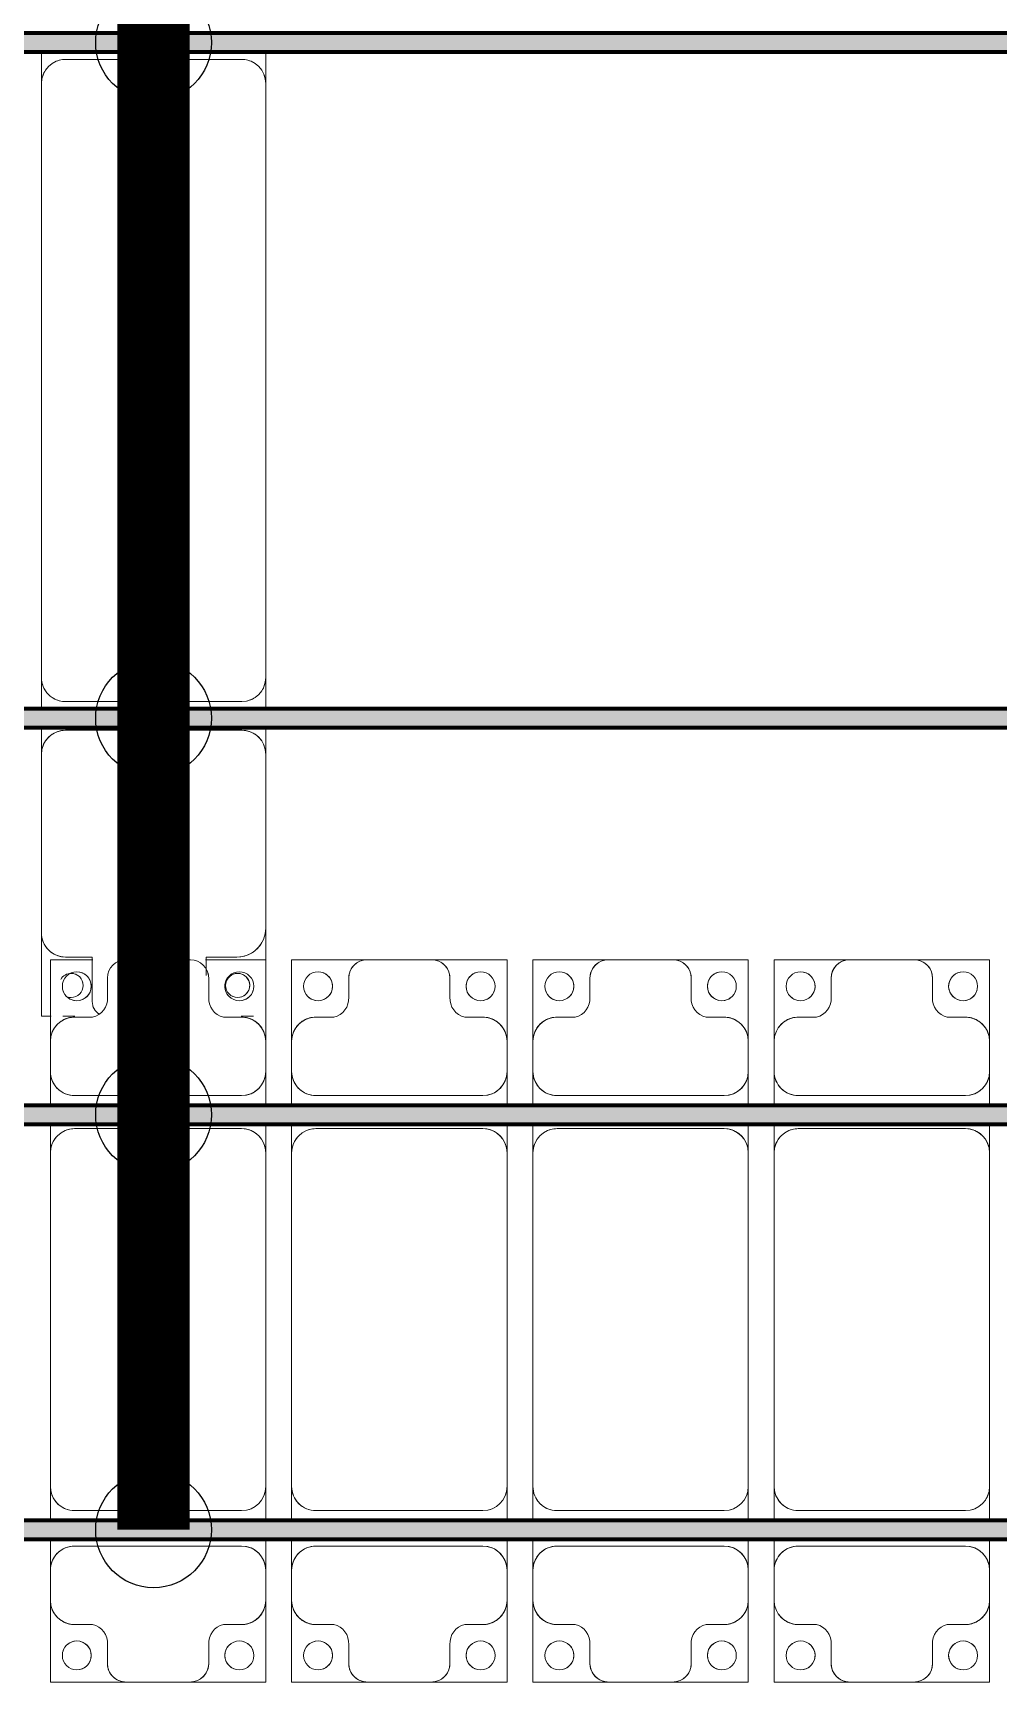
# Model space of a CAD drawing. Header units: millimetres. Extents: x -291190 to 146725, y 19759 to 185158.
# Drawn here: x -281430 to -279430, y 64836 to 68253 of the extents above; entities that cross this region are included whole.
import ezdxf

# ---------------------------------------------------------------- set-up
doc = ezdxf.new("R2010")
doc.units = ezdxf.units.MM
doc.layers.add('A-GENM', color=13, linetype='Continuous', lineweight=9)
doc.layers.add('S-BEAM', color=12, linetype='Continuous', lineweight=9)
doc.layers.add('GC-HOP 40x60 GIA CUONG', color=1, linetype='Continuous')

# ---------------------------------------------------------------- blocks, each defined once
blk = doc.blocks.new('Dầm C52 - Dầm C52-73879-KHUNG KẾT CẤU BÈ PIN 4')
at = {"layer": 'S-BEAM', "lineweight": 140}
blk.add_hatch(color=1, dxfattribs=at).paths.add_polyline_path([(-101365.1, 20), (-101557, 20), (-101557, -20), (101557, -20), (101557, 20), (-100456.6, 20)])
at = {"layer": 'S-BEAM', "color": 1, "lineweight": 140}
for p, q in [((-101557, 20), (101557, 20)), ((101557, -20), (-101557, -20))]:
    blk.add_line(p, q, dxfattribs=at)
blk = doc.blocks.new('Dầm C52 - Dầm C52-73880-KHUNG KẾT CẤU BÈ PIN 4')
at = {"layer": 'S-BEAM', "lineweight": 140}
blk.add_hatch(color=1, dxfattribs=at).paths.add_polyline_path([(-101365.1, 20), (-101557, 20), (-101557, -20), (101518, -20), (101518, 20), (-100456.6, 20)])
at = {"layer": 'S-BEAM', "color": 1, "lineweight": 140}
for p, q in [((-101557, 20), (101518, 20)), ((101518, -20), (-101557, -20))]:
    blk.add_line(p, q, dxfattribs=at)
blk = doc.blocks.new('Dai phaodi lai - DẢI PHAO DI LẠI-72756-KHUNG KẾT CẤU BÈ PIN 4')
at = {"layer": 'A-GENM', "color": 7}
for p, q in [((198276.8, 748.4), (198433.1, 748.4)), ((198276.8, 579.3), (198276.8, 748.4)), ((198276.8, 748.4), (198276.8, 579.3)), ((198433.1, 748.4), (198276.8, 748.4)), ((198566.9, 748.4), (198433.1, 748.4)), ((198567.9, 748.4), (198723.2, 748.4)), ((198723.2, 748.4), (198567.9, 748.4)), ((198723.2, 748.4), (198723.2, 579.3)), ((198723.2, 579.3), (198723.2, 748.4)), ((198776.8, 748.4), (198933.1, 748.4)), ((198776.8, 579.3), (198776.8, 748.4)), ((198776.8, 748.4), (198776.8, 579.3)), ((198933.1, 748.4), (198776.8, 748.4)), ((199066.9, 748.4), (198933.1, 748.4)), ((199066.9, 748.4), (199223.2, 748.4)), ((199223.2, 748.4), (199066.9, 748.4)), ((199223.2, 748.4), (199223.2, 579.3)), ((199223.2, 579.3), (199223.2, 748.4)), ((199276.8, 748.4), (199433.1, 748.4)), ((199276.8, 579.3), (199276.8, 748.4)), ((199276.8, 748.4), (199276.8, 579.3)), ((199433.1, 748.4), (199276.8, 748.4)), ((199566.9, 748.4), (199433.1, 748.4)), ((199566.9, 748.4), (199723.2, 748.4)), ((199723.2, 748.4), (199566.9, 748.4)), ((199723.2, 748.4), (199723.2, 579.3)), ((199723.2, 579.3), (199723.2, 748.4)), ((199776.8, 748.4), (199933.1, 748.4)), ((199776.8, 579.3), (199776.8, 748.4)), ((199776.8, 748.4), (199776.8, 579.3)), ((199933.1, 748.4), (199776.8, 748.4)), ((200066.9, 748.4), (199933.1, 748.4)), ((200066.9, 748.4), (200223.2, 748.4)), ((200223.2, 748.4), (200066.9, 748.4)), ((200223.2, 748.4), (200223.2, 579.3)), ((200223.2, 579.3), (200223.2, 748.4)), ((198395.1, 710.4), (198395.1, 670.7)), ((198604.9, 670.7), (198604.9, 710.4)), ((198895.1, 710.4), (198895.1, 670.7)), ((199104.9, 670.7), (199104.9, 710.4)), ((199395.1, 710.4), (199395.1, 670.7)), ((199604.9, 670.7), (199604.9, 710.4)), ((199895.1, 710.4), (199895.1, 670.7)), ((200104.9, 670.7), (200104.9, 710.4)), ((198364.3, 629.3), (198326.8, 629.3)), ((198673.2, 629.3), (198635.7, 629.3)), ((198864.3, 629.3), (198826.8, 629.3)), ((199173.2, 629.3), (199135.7, 629.3)), ((199364.3, 629.3), (199326.8, 629.3)), ((199673.2, 629.3), (199635.7, 629.3)), ((199864.3, 629.3), (199826.8, 629.3)), ((200173.2, 629.3), (200135.7, 629.3)), ((198276.8, 579.3), (198276.8, 516.7)), ((198723.2, 516.7), (198723.2, 579.3)), ((198776.8, 579.3), (198776.8, 516.7)), ((199223.2, 516.7), (199223.2, 579.3)), ((199276.8, 579.3), (199276.8, 516.7)), ((199723.2, 516.7), (199723.2, 579.3)), ((199776.8, 579.3), (199776.8, 516.7)), ((200223.2, 516.7), (200223.2, 579.3)), ((198276.8, 452.9), (198276.8, 516.7)), ((198276.8, 452.9), (198276.8, 516.7)), ((198723.2, 516.7), (198723.2, 452.9)), ((198723.2, 516.7), (198723.2, 452.9)), ((198776.8, 452.9), (198776.8, 516.7)), ((198776.8, 452.9), (198776.8, 516.7)), ((199223.2, 516.7), (199223.2, 452.9)), ((199223.2, 516.7), (199223.2, 452.9)), ((199276.8, 452.9), (199276.8, 516.7)), ((199276.8, 452.9), (199276.8, 516.7)), ((199723.2, 516.7), (199723.2, 452.9)), ((199723.2, 516.7), (199723.2, 452.9)), ((199776.8, 452.9), (199776.8, 516.7)), ((199776.8, 452.9), (199776.8, 516.7)), ((200223.2, 516.7), (200223.2, 452.9)), ((200223.2, 516.7), (200223.2, 452.9)), ((198326.8, 466.7), (198673.2, 466.7)), ((198826.8, 466.7), (199173.2, 466.7)), ((199326.8, 466.7), (199673.2, 466.7)), ((199826.8, 466.7), (200173.2, 466.7)), ((198276.8, 343.3), (198276.8, 412.9)), ((198276.8, 343.3), (198276.8, 412.9)), ((198723.2, 412.9), (198723.2, 343.3)), ((198723.2, 412.9), (198723.2, 343.3)), ((198776.8, 343.3), (198776.8, 412.9)), ((198776.8, 343.3), (198776.8, 412.9)), ((199223.2, 412.9), (199223.2, 343.3)), ((199223.2, 412.9), (199223.2, 343.3)), ((199276.8, 343.3), (199276.8, 412.9)), ((199276.8, 343.3), (199276.8, 412.9)), ((199723.2, 412.9), (199723.2, 343.3)), ((199723.2, 412.9), (199723.2, 343.3)), ((199776.8, 343.3), (199776.8, 412.9)), ((199776.8, 343.3), (199776.8, 412.9)), ((200223.2, 412.9), (200223.2, 343.3)), ((200223.2, 412.9), (200223.2, 343.3)), ((198673.2, 393.3), (198326.8, 393.3)), ((199173.2, 393.3), (198826.8, 393.3)), ((199673.2, 393.3), (199326.8, 393.3)), ((200173.2, 393.3), (199826.8, 393.3)), ((198276.8, 343.3), (198276.8, -348.3)), ((198723.2, -348.3), (198723.2, 343.3)), ((198776.8, 343.3), (198776.8, -348.3)), ((199223.2, -348.3), (199223.2, 343.3)), ((199276.8, 343.3), (199276.8, -348.3)), ((199723.2, -348.3), (199723.2, 343.3)), ((199776.8, 343.3), (199776.8, -348.3)), ((200223.2, -348.3), (200223.2, 343.3)), ((198276.8, -407.1), (198276.8, -348.3)), ((198276.8, -407.1), (198276.8, -348.3)), ((198723.2, -348.3), (198723.2, -407.1)), ((198723.2, -348.3), (198723.2, -407.1)), ((198776.8, -407.1), (198776.8, -348.3)), ((198776.8, -407.1), (198776.8, -348.3)), ((199223.2, -348.3), (199223.2, -407.1)), ((199223.2, -348.3), (199223.2, -407.1)), ((199276.8, -407.1), (199276.8, -348.3)), ((199276.8, -407.1), (199276.8, -348.3)), ((199723.2, -348.3), (199723.2, -407.1)), ((199723.2, -348.3), (199723.2, -407.1)), ((199776.8, -407.1), (199776.8, -348.3)), ((199776.8, -407.1), (199776.8, -348.3)), ((200223.2, -348.3), (200223.2, -407.1)), ((200223.2, -348.3), (200223.2, -407.1)), ((198326.8, -398.3), (198673.2, -398.3)), ((198826.8, -398.3), (199173.2, -398.3)), ((199326.8, -398.3), (199673.2, -398.3)), ((199826.8, -398.3), (200173.2, -398.3)), ((198276.8, -516.7), (198276.8, -447.1)), ((198276.8, -516.7), (198276.8, -447.1)), ((198673.2, -466.7), (198326.8, -466.7)), ((198723.2, -447.1), (198723.2, -516.7)), ((198723.2, -447.1), (198723.2, -516.7)), ((198776.8, -516.7), (198776.8, -447.1)), ((198776.8, -516.7), (198776.8, -447.1)), ((199173.2, -466.7), (198826.8, -466.7)), ((199223.2, -447.1), (199223.2, -516.7)), ((199223.2, -447.1), (199223.2, -516.7)), ((199276.8, -516.7), (199276.8, -447.1)), ((199276.8, -516.7), (199276.8, -447.1)), ((199673.2, -466.7), (199326.8, -466.7)), ((199723.2, -447.1), (199723.2, -516.7)), ((199723.2, -447.1), (199723.2, -516.7)), ((199776.8, -516.7), (199776.8, -447.1)), ((199776.8, -516.7), (199776.8, -447.1)), ((200173.2, -466.7), (199826.8, -466.7)), ((200223.2, -447.1), (200223.2, -516.7)), ((200223.2, -447.1), (200223.2, -516.7)), ((198276.8, -516.7), (198276.8, -579.3)), ((198723.2, -579.3), (198723.2, -516.7)), ((198776.8, -516.7), (198776.8, -579.3)), ((199223.2, -579.3), (199223.2, -516.7)), ((199276.8, -516.7), (199276.8, -579.3)), ((199723.2, -579.3), (199723.2, -516.7)), ((199776.8, -516.7), (199776.8, -579.3)), ((200223.2, -579.3), (200223.2, -516.7)), ((198276.8, -748.4), (198276.8, -579.3)), ((198276.8, -579.3), (198276.8, -748.4)), ((198723.2, -579.3), (198723.2, -748.4)), ((198723.2, -748.4), (198723.2, -579.3)), ((198776.8, -748.4), (198776.8, -579.3)), ((198776.8, -579.3), (198776.8, -748.4)), ((199223.2, -579.3), (199223.2, -748.4)), ((199223.2, -748.4), (199223.2, -579.3)), ((199276.8, -748.4), (199276.8, -579.3)), ((199276.8, -579.3), (199276.8, -748.4)), ((199723.2, -579.3), (199723.2, -748.4)), ((199723.2, -748.4), (199723.2, -579.3)), ((199776.8, -748.4), (199776.8, -579.3)), ((199776.8, -579.3), (199776.8, -748.4)), ((200223.2, -579.3), (200223.2, -748.4)), ((200223.2, -748.4), (200223.2, -579.3)), ((198326.8, -629.3), (198364.3, -629.3)), ((198635.7, -629.3), (198673.2, -629.3)), ((198826.8, -629.3), (198864.3, -629.3)), ((199135.7, -629.3), (199173.2, -629.3)), ((199326.8, -629.3), (199364.3, -629.3)), ((199635.7, -629.3), (199673.2, -629.3)), ((199826.8, -629.3), (199864.3, -629.3)), ((200135.7, -629.3), (200173.2, -629.3)), ((198395.1, -670.7), (198395.1, -710.4)), ((198604.9, -710.4), (198604.9, -670.7)), ((198895.1, -670.7), (198895.1, -710.4)), ((199104.9, -710.4), (199104.9, -670.7)), ((199395.1, -670.7), (199395.1, -710.4)), ((199604.9, -710.4), (199604.9, -670.7)), ((199895.1, -670.7), (199895.1, -710.4)), ((200104.9, -710.4), (200104.9, -670.7)), ((198433.1, -748.4), (198276.8, -748.4)), ((198276.8, -748.4), (198433.1, -748.4)), ((198433.1, -748.4), (198566.9, -748.4)), ((198723.2, -748.4), (198567.9, -748.4)), ((198567.9, -748.4), (198723.2, -748.4)), ((198933.1, -748.4), (198776.8, -748.4)), ((198776.8, -748.4), (198933.1, -748.4)), ((198933.1, -748.4), (199066.9, -748.4)), ((199223.2, -748.4), (199066.9, -748.4)), ((199066.9, -748.4), (199223.2, -748.4)), ((199433.1, -748.4), (199276.8, -748.4)), ((199276.8, -748.4), (199433.1, -748.4)), ((199433.1, -748.4), (199566.9, -748.4)), ((199723.2, -748.4), (199566.9, -748.4)), ((199566.9, -748.4), (199723.2, -748.4)), ((199901.5, -748.4), (199776.8, -748.4)), ((199776.8, -748.4), (199901.5, -748.4)), ((199933.1, -748.4), (200066.9, -748.4)), ((200223.2, -748.4), (200135.2, -748.4)), ((200135.2, -748.4), (200223.2, -748.4))]:
    blk.add_line(p, q, dxfattribs=at)
for centre, radius, start, end in [((198331.6, 693.3), 30, 90, 270), ((198331.6, 693.3), 30, 90, 180), ((198331.6, 693.3), 30, 270, 90), ((198331.6, 693.3), 30, 285, 90), ((198433.1, 710.4), 38, 90, 180), ((198433.1, 710.4), 38, 90, 180), ((198433.1, 710.4), 38, 120, 180), ((198433.1, 710.4), 38, 120, 180), ((198433.1, 710.4), 38, 90, 105), ((198433.1, 710.4), 38, 90, 105), ((198566.9, 710.4), 38, 360, 90), ((198566.9, 710.4), 38, 75, 88.5197), ((198566.9, 710.4), 38, 0, 88.5197), ((198566.9, 710.4), 38, 75, 88.5197), ((198566.9, 710.4), 38, 0, 60), ((198566.9, 710.4), 38, 0, 60), ((198668.4, 693.3), 30, 90, 270), ((198668.4, 693.3), 30, 90, 255), ((198668.4, 693.3), 30, 270, 90), ((198668.4, 693.3), 30, 0, 90), ((198831.6, 693.3), 30, 90, 270), ((198831.6, 693.3), 30, 90, 180), ((198831.6, 693.3), 30, 270, 90), ((198831.6, 693.3), 30, 285, 90), ((198933.1, 710.4), 38, 90, 180), ((198933.1, 710.4), 38, 90, 180), ((198933.1, 710.4), 38, 120, 180), ((198933.1, 710.4), 38, 120, 180), ((198933.1, 710.4), 38, 90, 105), ((198933.1, 710.4), 38, 90, 105), ((199066.9, 710.4), 38, 360, 90), ((199066.9, 710.4), 38, 75, 90), ((199066.9, 710.4), 38, 0, 90), ((199066.9, 710.4), 38, 75, 90), ((199066.9, 710.4), 38, 0, 60), ((199066.9, 710.4), 38, 0, 60), ((199168.4, 693.3), 30, 90, 270), ((199168.4, 693.3), 30, 90, 255), ((199168.4, 693.3), 30, 270, 90), ((199168.4, 693.3), 30, 0, 90), ((199331.6, 693.3), 30, 90, 270), ((199331.6, 693.3), 30, 90, 180), ((199331.6, 693.3), 30, 270, 90), ((199331.6, 693.3), 30, 285, 90), ((199433.1, 710.4), 38, 90, 180), ((199433.1, 710.4), 38, 90, 180), ((199433.1, 710.4), 38, 120, 180), ((199433.1, 710.4), 38, 120, 180), ((199433.1, 710.4), 38, 90, 105), ((199433.1, 710.4), 38, 90, 105), ((199566.9, 710.4), 38, 360, 90), ((199566.9, 710.4), 38, 75, 90), ((199566.9, 710.4), 38, 0, 90), ((199566.9, 710.4), 38, 75, 90), ((199566.9, 710.4), 38, 0, 60), ((199566.9, 710.4), 38, 0, 60), ((199668.4, 693.3), 30, 90, 270), ((199668.4, 693.3), 30, 90, 255), ((199668.4, 693.3), 30, 270, 90), ((199668.4, 693.3), 30, 0, 90), ((199831.6, 693.3), 30, 90, 270), ((199831.6, 693.3), 30, 90, 180), ((199831.6, 693.3), 30, 270, 90), ((199831.6, 693.3), 30, 285, 90), ((199933.1, 710.4), 38, 90, 180), ((199933.1, 710.4), 38, 90, 180), ((199933.1, 710.4), 38, 120, 180), ((199933.1, 710.4), 38, 120, 180), ((199933.1, 710.4), 38, 90, 105), ((199933.1, 710.4), 38, 90, 105), ((200066.9, 710.4), 38, 360, 90), ((200066.9, 710.4), 38, 75, 90), ((200066.9, 710.4), 38, 0, 90), ((200066.9, 710.4), 38, 75, 90), ((200066.9, 710.4), 38, 0, 60), ((200066.9, 710.4), 38, 0, 60), ((200168.4, 693.3), 30, 90, 270), ((200168.4, 693.3), 30, 90, 255), ((200168.4, 693.3), 30, 270, 90), ((200168.4, 693.3), 30, 0, 90), ((198331.6, 693.3), 30, 195, 270), ((198668.4, 693.3), 30, 270, 345), ((198831.6, 693.3), 30, 195, 270), ((199168.4, 693.3), 30, 270, 345), ((199331.6, 693.3), 30, 195, 270), ((199668.4, 693.3), 30, 270, 345), ((199831.6, 693.3), 30, 195, 270), ((200168.4, 693.3), 30, 270, 345), ((198355.2, 668.2), 40, 283.1885, 3.5081), ((198644.8, 668.2), 40, 176.4919, 256.8115), ((198855.2, 668.2), 40, 283.1885, 3.5081), ((199144.8, 668.2), 40, 176.4919, 256.8115), ((199355.2, 668.2), 40, 283.1885, 3.5081), ((199644.8, 668.2), 40, 176.4919, 256.8115), ((199855.2, 668.2), 40, 283.1885, 3.5081), ((200144.8, 668.2), 40, 176.4919, 256.8115), ((198326.8, 579.3), 50, 90, 180), ((198326.8, 579.3), 50, 90, 165), ((198326.8, 579.3), 50, 90, 120), ((198326.8, 579.3), 50, 90, 120), ((198673.2, 579.3), 50, 0, 90), ((198673.2, 579.3), 50, 60, 90), ((198673.2, 579.3), 50, 15, 90), ((198673.2, 579.3), 50, 60, 90), ((198826.8, 579.3), 50, 90, 180), ((198826.8, 579.3), 50, 90, 165), ((198826.8, 579.3), 50, 90, 120), ((198826.8, 579.3), 50, 90, 120), ((199173.2, 579.3), 50, 0, 90), ((199173.2, 579.3), 50, 60, 90), ((199173.2, 579.3), 50, 15, 90), ((199173.2, 579.3), 50, 60, 90), ((199326.8, 579.3), 50, 90, 180), ((199326.8, 579.3), 50, 90, 165), ((199326.8, 579.3), 50, 90, 120), ((199326.8, 579.3), 50, 90, 120), ((199673.2, 579.3), 50, 0, 90), ((199673.2, 579.3), 50, 60, 90), ((199673.2, 579.3), 50, 15, 90), ((199673.2, 579.3), 50, 60, 90), ((199826.8, 579.3), 50, 90, 180), ((199826.8, 579.3), 50, 90, 165), ((199826.8, 579.3), 50, 90, 120), ((199826.8, 579.3), 50, 90, 120), ((200173.2, 579.3), 50, 0, 90), ((200173.2, 579.3), 50, 60, 90), ((200173.2, 579.3), 50, 15, 90), ((200173.2, 579.3), 50, 60, 90), ((198326.8, 579.3), 50, 135, 150), ((198326.8, 579.3), 50, 135, 150), ((198673.2, 579.3), 50, 30, 45), ((198673.2, 579.3), 50, 30, 45), ((198826.8, 579.3), 50, 135, 150), ((198826.8, 579.3), 50, 135, 150), ((199173.2, 579.3), 50, 30, 45), ((199173.2, 579.3), 50, 30, 45), ((199326.8, 579.3), 50, 135, 150), ((199326.8, 579.3), 50, 135, 150), ((199673.2, 579.3), 50, 30, 45), ((199673.2, 579.3), 50, 30, 45), ((199826.8, 579.3), 50, 135, 150), ((199826.8, 579.3), 50, 135, 150), ((200173.2, 579.3), 50, 30, 45), ((200173.2, 579.3), 50, 30, 45), ((198326.8, 516.7), 50, 180, 270), ((198673.2, 516.7), 50, 270, 0), ((198826.8, 516.7), 50, 180, 270), ((199173.2, 516.7), 50, 270, 0), ((199326.8, 516.7), 50, 180, 270), ((199673.2, 516.7), 50, 270, 0), ((199826.8, 516.7), 50, 180, 270), ((200173.2, 516.7), 50, 270, 0), ((198326.8, 516.7), 50, 195, 270), ((198673.2, 516.7), 50, 270, 345), ((198826.8, 516.7), 50, 195, 270), ((199173.2, 516.7), 50, 270, 345), ((199326.8, 516.7), 50, 195, 270), ((199673.2, 516.7), 50, 270, 345), ((199826.8, 516.7), 50, 195, 270), ((200173.2, 516.7), 50, 270, 345), ((198326.8, 343.3), 50, 90, 180), ((198326.8, 343.3), 50, 105, 120), ((198673.2, 343.3), 50, 360, 90), ((198673.2, 343.3), 50, 360, 75), ((198826.8, 343.3), 50, 90, 180), ((198826.8, 343.3), 50, 105, 120), ((199173.2, 343.3), 50, 360, 90), ((199173.2, 343.3), 50, 360, 75), ((199326.8, 343.3), 50, 90, 180), ((199326.8, 343.3), 50, 105, 120), ((199673.2, 343.3), 50, 360, 90), ((199673.2, 343.3), 50, 360, 75), ((199826.8, 343.3), 50, 90, 180), ((199826.8, 343.3), 50, 105, 120), ((200173.2, 343.3), 50, 360, 90), ((200173.2, 343.3), 50, 360, 75), ((198326.8, 343.3), 50, 150, 180), ((198826.8, 343.3), 50, 150, 180), ((199326.8, 343.3), 50, 150, 180), ((199826.8, 343.3), 50, 150, 180), ((198326.8, -348.3), 50, 180, 270), ((198326.8, -348.3), 50, 195, 270), ((198673.2, -348.3), 50, 270, 360), ((198673.2, -348.3), 50, 315, 360), ((198826.8, -348.3), 50, 180, 270), ((198826.8, -348.3), 50, 195, 270), ((199173.2, -348.3), 50, 270, 360), ((199173.2, -348.3), 50, 315, 360), ((199326.8, -348.3), 50, 180, 270), ((199326.8, -348.3), 50, 195, 270), ((199673.2, -348.3), 50, 270, 360), ((199673.2, -348.3), 50, 315, 360), ((199826.8, -348.3), 50, 180, 270), ((199826.8, -348.3), 50, 195, 270), ((200173.2, -348.3), 50, 270, 360), ((200173.2, -348.3), 50, 315, 360), ((198673.2, -348.3), 50, 270, 300), ((199173.2, -348.3), 50, 270, 300), ((199673.2, -348.3), 50, 270, 300), ((200173.2, -348.3), 50, 270, 300), ((198326.8, -516.7), 50, 90, 180), ((198326.8, -516.7), 50, 90, 165), ((198673.2, -516.7), 50, 360, 90), ((198673.2, -516.7), 50, 15, 90), ((198826.8, -516.7), 50, 90, 180), ((198826.8, -516.7), 50, 90, 165), ((199173.2, -516.7), 50, 360, 90), ((199173.2, -516.7), 50, 15, 90), ((199326.8, -516.7), 50, 90, 180), ((199326.8, -516.7), 50, 90, 165), ((199673.2, -516.7), 50, 360, 90), ((199673.2, -516.7), 50, 15, 90), ((199826.8, -516.7), 50, 90, 180), ((199826.8, -516.7), 50, 90, 165), ((200173.2, -516.7), 50, 360, 90), ((200173.2, -516.7), 50, 15, 90), ((198326.8, -579.3), 50, 180, 270), ((198673.2, -579.3), 50, 270, 360), ((198826.8, -579.3), 50, 180, 270), ((199173.2, -579.3), 50, 270, 360), ((199326.8, -579.3), 50, 180, 270), ((199673.2, -579.3), 50, 270, 360), ((199826.8, -579.3), 50, 180, 270), ((200173.2, -579.3), 50, 270, 360), ((198326.8, -579.3), 50, 195, 270), ((198326.8, -579.3), 50, 210, 225), ((198326.8, -579.3), 50, 210, 225), ((198673.2, -579.3), 50, 270, 345), ((198673.2, -579.3), 50, 315, 330), ((198673.2, -579.3), 50, 315, 330), ((198826.8, -579.3), 50, 195, 270), ((198826.8, -579.3), 50, 210, 225), ((198826.8, -579.3), 50, 210, 225), ((199173.2, -579.3), 50, 270, 345), ((199173.2, -579.3), 50, 315, 330), ((199173.2, -579.3), 50, 315, 330), ((199326.8, -579.3), 50, 195, 270), ((199326.8, -579.3), 50, 210, 225), ((199326.8, -579.3), 50, 210, 225), ((199673.2, -579.3), 50, 270, 345), ((199673.2, -579.3), 50, 315, 330), ((199673.2, -579.3), 50, 315, 330), ((199826.8, -579.3), 50, 195, 270), ((199826.8, -579.3), 50, 210, 225), ((199826.8, -579.3), 50, 210, 225), ((200173.2, -579.3), 50, 270, 345), ((200173.2, -579.3), 50, 315, 330), ((200173.2, -579.3), 50, 315, 330), ((198326.8, -579.3), 50, 240, 270), ((198326.8, -579.3), 50, 240, 270), ((198355.2, -668.2), 40, 356.4919, 76.8115), ((198644.8, -668.2), 40, 103.1885, 183.5081), ((198673.2, -579.3), 50, 270, 300), ((198673.2, -579.3), 50, 270, 300), ((198826.8, -579.3), 50, 240, 270), ((198826.8, -579.3), 50, 240, 270), ((198855.2, -668.2), 40, 356.4919, 76.8115), ((199144.8, -668.2), 40, 103.1885, 183.5081), ((199173.2, -579.3), 50, 270, 300), ((199173.2, -579.3), 50, 270, 300), ((199326.8, -579.3), 50, 240, 270), ((199326.8, -579.3), 50, 240, 270), ((199355.2, -668.2), 40, 356.4919, 76.8115), ((199644.8, -668.2), 40, 103.1885, 183.5081), ((199673.2, -579.3), 50, 270, 300), ((199673.2, -579.3), 50, 270, 300), ((199826.8, -579.3), 50, 240, 270), ((199826.8, -579.3), 50, 240, 270), ((199855.2, -668.2), 40, 356.4919, 76.8115), ((200144.8, -668.2), 40, 103.1885, 183.5081), ((200173.2, -579.3), 50, 270, 300), ((200173.2, -579.3), 50, 270, 300), ((198331.6, -693.3), 30, 90, 270), ((198331.6, -693.3), 30, 90, 165), ((198331.6, -693.3), 30, 270, 90), ((198331.6, -693.3), 30, 270, 75), ((198668.4, -693.3), 30, 90, 270), ((198668.4, -693.3), 30, 105, 270), ((198668.4, -693.3), 30, 270, 90), ((198668.4, -693.3), 30, 15, 90), ((198831.6, -693.3), 30, 90, 270), ((198831.6, -693.3), 30, 90, 165), ((198831.6, -693.3), 30, 270, 90), ((198831.6, -693.3), 30, 270, 75), ((199168.4, -693.3), 30, 90, 270), ((199168.4, -693.3), 30, 105, 270), ((199168.4, -693.3), 30, 270, 90), ((199168.4, -693.3), 30, 15, 90), ((199331.6, -693.3), 30, 90, 270), ((199331.6, -693.3), 30, 90, 165), ((199331.6, -693.3), 30, 270, 90), ((199331.6, -693.3), 30, 270, 75), ((199668.4, -693.3), 30, 90, 270), ((199668.4, -693.3), 30, 105, 270), ((199668.4, -693.3), 30, 270, 90), ((199668.4, -693.3), 30, 15, 90), ((199831.6, -693.3), 30, 90, 270), ((199831.6, -693.3), 30, 90, 165), ((199831.6, -693.3), 30, 270, 90), ((199831.6, -693.3), 30, 270, 75), ((200168.4, -693.3), 30, 90, 270), ((200168.4, -693.3), 30, 105, 270), ((200168.4, -693.3), 30, 270, 90), ((200168.4, -693.3), 30, 15, 90), ((198331.6, -693.3), 30, 180, 270), ((198433.1, -710.4), 38, 180, 270), ((198433.1, -710.4), 38, 180, 240), ((198433.1, -710.4), 38, 180, 270), ((198433.1, -710.4), 38, 180, 240), ((198566.9, -710.4), 38, 270, 360), ((198566.9, -710.4), 38, 271.4803, 360), ((198566.9, -710.4), 38, 300, 360), ((198566.9, -710.4), 38, 300, 360), ((198668.4, -693.3), 30, 270, 360), ((198831.6, -693.3), 30, 180, 270), ((198933.1, -710.4), 38, 180, 270), ((198933.1, -710.4), 38, 180, 240), ((198933.1, -710.4), 38, 180, 270), ((198933.1, -710.4), 38, 180, 240), ((199066.9, -710.4), 38, 270, 360), ((199066.9, -710.4), 38, 270, 360), ((199066.9, -710.4), 38, 300, 360), ((199066.9, -710.4), 38, 300, 360), ((199168.4, -693.3), 30, 270, 360), ((199331.6, -693.3), 30, 180, 270), ((199433.1, -710.4), 38, 180, 270), ((199433.1, -710.4), 38, 180, 240), ((199433.1, -710.4), 38, 180, 270), ((199433.1, -710.4), 38, 180, 240), ((199566.9, -710.4), 38, 270, 360), ((199566.9, -710.4), 38, 270, 360), ((199566.9, -710.4), 38, 300, 360), ((199566.9, -710.4), 38, 300, 360), ((199668.4, -693.3), 30, 270, 360), ((199831.6, -693.3), 30, 180, 270), ((199933.1, -710.4), 38, 180, 270), ((199933.1, -710.4), 38, 180, 210), ((199933.1, -710.4), 38, 180, 210), ((200066.9, -710.4), 38, 270, 360), ((200168.4, -693.3), 30, 270, 360), ((198433.1, -710.4), 38, 255, 270), ((198433.1, -710.4), 38, 255, 270), ((198566.9, -710.4), 38, 271.4803, 285), ((198566.9, -710.4), 38, 271.4803, 285), ((198933.1, -710.4), 38, 255, 270), ((198933.1, -710.4), 38, 255, 270), ((199066.9, -710.4), 38, 270, 285), ((199066.9, -710.4), 38, 270, 285), ((199433.1, -710.4), 38, 255, 270), ((199433.1, -710.4), 38, 255, 270), ((199566.9, -710.4), 38, 270, 285), ((199566.9, -710.4), 38, 270, 285)]:
    blk.add_arc(centre, radius, start, end, dxfattribs=at)
blk = doc.blocks.new('Dầm C52 - Dầm C52-V31-KHUNG KẾT CẤU BÈ PIN 4')
at = {"layer": 'S-BEAM', "lineweight": 140}
blk.add_hatch(color=1, dxfattribs=at).paths.add_polyline_path([(-101365.1, 20), (-101557, 20), (-101557, -20), (101557, -20), (101557, 20), (-100456.6, 20)])
at = {"layer": 'S-BEAM', "color": 1, "lineweight": 140}
for p, q in [((-101557, 20), (101557, 20)), ((101557, -20), (-101557, -20))]:
    blk.add_line(p, q, dxfattribs=at)
blk = doc.blocks.new('Dai phao do pin - DẢI PHAO ĐỠ PIN-V47-KHUNG KẾT CẤU BÈ PIN 4')
at = {"layer": 'A-GENM', "color": 7}
for p, q in [((67084.9, 241.6), (67149.7, 241.6)), ((67084.9, 241.6), (67149.7, 241.6)), ((68380.3, 241.6), (67149.7, 241.6)), ((68380.3, 241.6), (68444.9, 241.6)), ((68380.3, 241.6), (68444.9, 241.6)), ((68484.9, 241.6), (68539.7, 241.6)), ((68484.9, 241.6), (68539.7, 241.6)), ((68899.7, 241.6), (68539.7, 241.6)), ((68899.7, 241.6), (69082.2, 241.6)), ((69082.2, 241.6), (68899.7, 241.6)), ((69082.2, 216), (69082.2, 190.8)), ((69082.2, 190.8), (69082.2, 216)), ((67099.7, 191.6), (67099.7, -173.4)), ((68430.3, -173.4), (68430.3, 191.6)), ((68489.7, 191.6), (68489.7, -173.4)), ((68959.7, 118.2), (68959.7, 181.6)), ((68998.2, 118.2), (68959.7, 118.2)), ((68959.7, -173.4), (68959.7, -118.2)), ((68959.7, -118.2), (69052.2, -118.2)), ((69082.2, -154.1), (69082.2, -179.3)), ((69082.2, -179.3), (69082.2, -154.1)), ((69082.2, -203.6), (69082.2, -223.4)), ((69082.2, -223.4), (69082.2, -203.6)), ((67149.7, -223.4), (67084.9, -223.4)), ((67149.7, -223.4), (67084.9, -223.4)), ((67149.7, -223.4), (68380.3, -223.4)), ((68444.9, -223.4), (68380.3, -223.4)), ((68444.9, -223.4), (68380.3, -223.4)), ((68539.7, -223.4), (68484.9, -223.4)), ((68539.7, -223.4), (68484.9, -223.4)), ((68539.7, -223.4), (68909.7, -223.4)), ((69082.2, -223.4), (68909.7, -223.4)), ((68909.7, -223.4), (69082.2, -223.4))]:
    blk.add_line(p, q, dxfattribs=at)
for centre, radius, start, end in [((67149.7, 191.6), 50, 90, 180), ((67149.7, 191.6), 50, 105, 120), ((68380.3, 191.6), 50, 360, 90), ((68380.3, 191.6), 50, 60, 90), ((68539.7, 191.6), 50, 90, 180), ((68539.7, 191.6), 50, 105, 180), ((68899.7, 181.6), 60, 360, 90), ((67149.7, 191.6), 50, 150, 180), ((68380.3, 191.6), 50, 15, 30), ((68899.7, 181.6), 60, 45, 60), ((68899.7, 181.6), 60, 360, 60), ((68899.7, 181.6), 60, 45, 60), ((69018.6, 183.2), 25, 0, 180), ((69018.6, 183.2), 25, 360, 165), ((69018.6, 183.2), 25, 180, 0), ((69018.6, 183.2), 25, 180, 195), ((69018.6, 183.2), 25, 270, 360), ((69018.6, 183.2), 25, 210, 255), ((69052.2, -88.2), 30, 270, 330), ((69052.2, -88.2), 30, 285, 330), ((69052.2, -88.2), 30, 285, 300), ((69052.2, -88.2), 30, 285, 300), ((69018.6, -161.8), 25, 0, 180), ((69018.6, -161.8), 25, 180, 240), ((69018.6, -161.8), 25, 180, 240), ((69018.6, -161.8), 25, 105, 165), ((69018.6, -161.8), 25, 360, 90), ((69018.6, -161.8), 25, 330, 0), ((69018.6, -161.8), 25, 330, 360), ((67149.7, -173.4), 50, 180, 270), ((67149.7, -173.4), 50, 180, 210), ((68380.3, -173.4), 50, 270, 360), ((68380.3, -173.4), 50, 330, 360), ((68539.7, -173.4), 50, 180, 270), ((68539.7, -173.4), 50, 180, 255), ((68909.7, -173.4), 50, 270, 360), ((68909.7, -173.4), 50, 285, 360), ((68909.7, -173.4), 50, 315, 0), ((68909.7, -173.4), 50, 315, 0), ((67149.7, -173.4), 50, 240, 270), ((68380.3, -173.4), 50, 285, 300)]:
    blk.add_arc(centre, radius, start, end, dxfattribs=at)

msp = doc.modelspace()

# ---------------------------------------------------------------- linework, layer by layer
at = {"layer": 'GC-HOP 40x60 GIA CUONG', "const_width": 150}
msp.add_lwpolyline([(-281179.7, 65151.7), (-281179.7, 80151.7)], dxfattribs=at)
at = {"layer": 'GC-HOP 40x60 GIA CUONG'}
for centre in [(-281179.7, 68233.3), (-281179.7, 66833.3), (-281179.7, 66011.7), (-281179.7, 65151.7)]:
    msp.add_circle(centre, 120, dxfattribs=at)

# ---------------------------------------------------------------- block references
at = {"layer": 'A-GENM', "color": 7}
for name, p, rotation in [('Dai phao do pin - DẢI PHAO ĐỠ PIN-V47-KHUNG KẾT CẤU BÈ PIN 4', (-281188.7, 135298.2), 269.9999999999996), ('Dai phaodi lai - DẢI PHAO DI LẠI-72756-KHUNG KẾT CẤU BÈ PIN 4', (-81170.4, 65584.6), 180)]:
    msp.add_blockref(name, p, dxfattribs=dict(at, rotation=rotation))
at = {"layer": 'S-BEAM', "color": 1, "lineweight": 140, "rotation": 180}
for name, p in [('Dầm C52 - Dầm C52-73880-KHUNG KẾT CẤU BÈ PIN 4', (-182145.7, 68233.3)), ('Dầm C52 - Dầm C52-73879-KHUNG KẾT CẤU BÈ PIN 4', (-182145.7, 66833.3)), ('Dầm C52 - Dầm C52-V31-KHUNG KẾT CẤU BÈ PIN 4', (-182145.7, 66011.7)), ('Dầm C52 - Dầm C52-73879-KHUNG KẾT CẤU BÈ PIN 4', (-182145.7, 65151.7))]:
    msp.add_blockref(name, p, dxfattribs=at)

doc.saveas('drawing.dxf')
